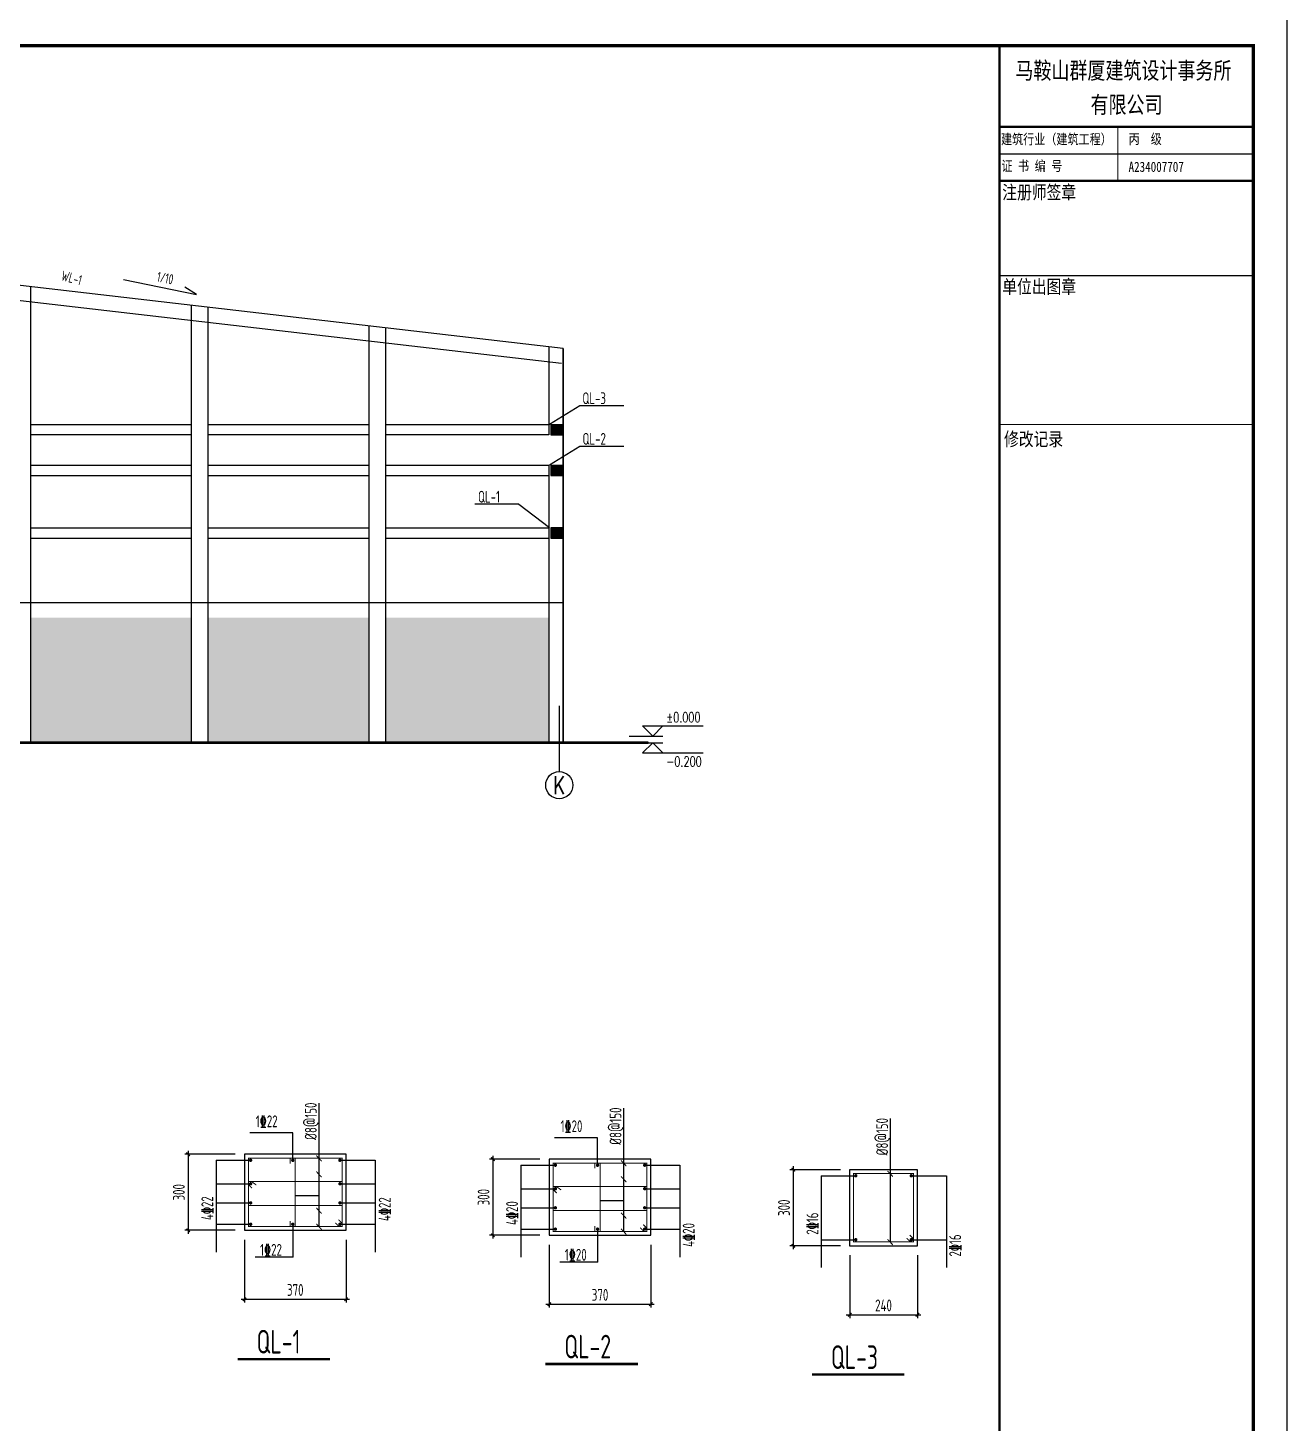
# Model space of a CAD drawing. Extents: x -73672 to 366960, y -527333 to 140666.
# Drawn here: x 296730 to 333942, y -400854 to -359608 of the extents above; entities that cross this region are included whole.
import ezdxf
from ezdxf.enums import TextEntityAlignment as Align

# ---------------------------------------------------------------- set-up
doc = ezdxf.new("R2010")
doc.units = 0
doc.header["$LTSCALE"] = 1000
doc.header["$MEASUREMENT"] = 0
for name, color, linetype in [('AXIS', 3, 'Continuous'), ('BASE_DE_NUM', 7, 'Continuous'), ('COLU_DE', 7, 'Continuous'), ('COLU_DE_DIM', 3, 'Continuous'), ('COLU_DE_REIN', 1, 'Continuous'), ('COLU_DE_TEXT', 7, 'Continuous'), ('DIM_ELEV', 3, 'Continuous'), ('DIM_SYMB', 3, 'Continuous'), ('PUB_TITLE', 4, 'Continuous'), ('THIN', 7, 'Continuous'), ('图签', 120, 'Continuous')]:
    doc.layers.add(name, color=color, linetype=linetype)
doc.styles.add('_TCH_AXIS', font='COMPLEX', dxfattribs={"bigfont": 'GBCBIG'})
doc.styles.add('_TCH_DIM', font='SIMPLEX', dxfattribs={"bigfont": 'GBCBIG'})
doc.styles.add('TSSD_Dimension', font='Tssdeng.shx', dxfattribs={"width": 0.7, "bigfont": '1hztxt.shx'})
doc.styles.add('TSSD_Label', font='Tssdeng.shx', dxfattribs={"width": 0.7, "bigfont": 'hztxt.shx'})
doc.styles.add('TSSD_Rein', font='Tssdeng.shx', dxfattribs={"width": 0.7, "bigfont": 'hztxt.shx'})
doc.styles.add('图签', font='', dxfattribs={"width": 0.8})
doc.styles.get('图签').set_extended_font_data('SimSun')
doc.dimstyles.new('TSSD_100_100', dxfattribs={"dimtxt": 350, "dimasz": 100, "dimexe": 100, "dimexo": 200, "dimgap": 100, "dimtad": 1, "dimdec": 0, "dimzin": 0, "dimdsep": 46, "dimtxsty": 'TSSD_Dimension', "dimblk": 'ARCHTICK', "dimcen": 0, "dimdle": 100, "dimclrt": 7, "dimadec": 0, "dimazin": 0, "dimtfac": 1, "dimtdec": 0, "dimtix": 1, "dimtmove": 2, "dimatfit": 3, "dimfxl": 0, "dimtolj": 1, "dimtzin": 0, "dimarcsym": 0})
doc.dimstyles.new('TSSD_20_100', dxfattribs={"dimtxt": 350, "dimasz": 100, "dimexe": 100, "dimexo": 250, "dimgap": 100, "dimtad": 1, "dimdec": 0, "dimlfac": 0.2, "dimzin": 0, "dimdsep": 46, "dimtxsty": 'TSSD_Dimension', "dimblk": 'ARCHTICK', "dimblk1": 'ARCHTICK', "dimblk2": 'ARCHTICK', "dimcen": 0, "dimdle": 100, "dimclrt": 7, "dimadec": 0, "dimazin": 0, "dimtfac": 1, "dimtdec": 0, "dimtix": 1, "dimtmove": 2, "dimatfit": 3, "dimfxl": 0, "dimtolj": 1, "dimtzin": 0, "dimarcsym": 0})

# ---------------------------------------------------------------- blocks, each defined once
blk = doc.blocks.new('0#竖图签')
at = {"layer": '图签'}
blk.add_lwpolyline([(-7500, 82100, 70, 70, 0), (-7500, 0, 40, 40, 0), (0, 0, 40, 40, 0), (0, 82100, 40, 40, 0), (-7500, 82100, 40, 40, 0), (-7500, 75299, 40, 40, 0)], format="xyseb", dxfattribs=at)
for points, const_width in [([(-7500, 79700), (0, 79700)], 70), ([(-4000, 79700), (-4000, 78100)], 35), ([(-7500, 78900), (0, 78900)], 35), ([(-7500, 78100), (0, 78100)], 70), ([(-7500, 75300), (0, 75300)], 35), ([(-7500, 70900), (0, 70900)], 35), ([(-7500, 70900), (0, 70900)], 35)]:
    blk.add_lwpolyline(points, dxfattribs=dict(at, const_width=const_width))
at = {"layer": '图签', "style": '图签'}
for s, height, width, p in [('马鞍山群厦建筑设计事务所', 500, 0.78, (-7028, 81116)), ('有限公司', 500, 0.78, (-4808, 80106)), ('建筑行业（建筑工程） ', 300, 0.8, (-7454, 79185)), ('丙  级', 300, 0.8, (-3684, 79190)), ('  证 书 编 号', 300, 0.8, (-7767, 78395)), ('A234007707', 300, 0.8, (-3684, 78369)), ('注册师签章', 400, 0.8, (-7417, 77566)), ('单位出图章', 400, 0.8, (-7417, 74775)), ('修改记录', 400, 0.8, (-7365, 70269))]:
    blk.add_text(s, height=height, dxfattribs=dict(at, width=width)).set_placement(p)
blk = doc.blocks.new('_ArchTick')
at = {"color": 0, "linetype": 'ByBlock', "const_width": 0.4}
blk.add_lwpolyline([(-0.5, -0.5), (0.5, 0.5)], dxfattribs=at)
blk = doc.blocks.new('*D7768')
at = {"layer": 'AXIS', "color": 0, "linetype": 'Continuous', "lineweight": -2}
for p, q in [((303131, -395434), (303131, -397293)), ((306131, -395434), (306131, -397293)), ((303031, -397193), (306231, -397193))]:
    blk.add_line(p, q, dxfattribs=at)
at = {"layer": 'Defpoints', "color": 0}
for p in [(303131, -395234), (306131, -395234), (306131, -397193)]:
    blk.add_point(p, dxfattribs=at)
at = {"layer": 'AXIS', "color": 0, "linetype": 'ByBlock', "lineweight": -2, "xscale": 100, "yscale": 100, "zscale": 100, "rotation": 180}
blk.add_blockref('_ArchTick', (303131, -397193), dxfattribs=at)
at = {"layer": 'AXIS', "color": 0, "linetype": 'ByBlock', "lineweight": -2, "xscale": 100, "yscale": 100, "zscale": 100}
blk.add_blockref('_ArchTick', (306131, -397193), dxfattribs=at)
at = {"layer": 'AXIS', "color": 7, "insert": (304631, -396918), "char_height": 350, "attachment_point": 5, "style": 'TSSD_Dimension'}
blk.add_mtext('\\A1;370', dxfattribs=at)
blk = doc.blocks.new('*D7769')
at = {"layer": 'COLU_DE_DIM', "color": 0, "lineweight": -2}
for p, q in [((302855, -392905), (301365, -392905)), ((301465, -392805), (301465, -395255)), ((302855, -395155), (301365, -395155))]:
    blk.add_line(p, q, dxfattribs=at)
at = {"layer": 'Defpoints', "color": 0}
for p in [(303105, -392905), (301465, -395155), (303105, -395155)]:
    blk.add_point(p, dxfattribs=at)
at = {"layer": 'COLU_DE_DIM', "color": 0, "linetype": 'ByBlock', "lineweight": -2, "xscale": 100, "yscale": 100, "zscale": 100}
for p, rotation in [((301465, -392905), 90), ((301465, -395155), 270)]:
    blk.add_blockref('_ArchTick', p, dxfattribs=dict(at, rotation=rotation))
at = {"layer": 'COLU_DE_DIM', "color": 7, "insert": (301190, -394030), "char_height": 350, "attachment_point": 5, "rotation": 90, "style": 'TSSD_Dimension'}
blk.add_mtext('\\A1;300', dxfattribs=at)
blk = doc.blocks.new('*D7770')
at = {"layer": 'AXIS', "color": 0, "linetype": 'Continuous', "lineweight": -2}
for p, q in [((312138, -395579), (312138, -397438)), ((315138, -395579), (315138, -397438)), ((312038, -397338), (315238, -397338))]:
    blk.add_line(p, q, dxfattribs=at)
at = {"layer": 'Defpoints', "color": 0}
for p in [(312138, -395379), (315138, -395379), (315138, -397338)]:
    blk.add_point(p, dxfattribs=at)
at = {"layer": 'AXIS', "color": 0, "linetype": 'ByBlock', "lineweight": -2, "xscale": 100, "yscale": 100, "zscale": 100, "rotation": 180}
blk.add_blockref('_ArchTick', (312138, -397338), dxfattribs=at)
at = {"layer": 'AXIS', "color": 0, "linetype": 'ByBlock', "lineweight": -2, "xscale": 100, "yscale": 100, "zscale": 100}
blk.add_blockref('_ArchTick', (315138, -397338), dxfattribs=at)
at = {"layer": 'AXIS', "color": 7, "insert": (313638, -397063), "char_height": 350, "attachment_point": 5, "style": 'TSSD_Dimension'}
blk.add_mtext('\\A1;370', dxfattribs=at)
blk = doc.blocks.new('*D7771')
at = {"layer": 'COLU_DE_DIM', "color": 0, "lineweight": -2}
for p, q in [((311862, -393050), (310372, -393050)), ((310472, -392950), (310472, -395400)), ((311862, -395300), (310372, -395300))]:
    blk.add_line(p, q, dxfattribs=at)
at = {"layer": 'Defpoints', "color": 0}
for p in [(312112, -393050), (310472, -395300), (312112, -395300)]:
    blk.add_point(p, dxfattribs=at)
at = {"layer": 'COLU_DE_DIM', "color": 0, "linetype": 'ByBlock', "lineweight": -2, "xscale": 100, "yscale": 100, "zscale": 100}
for p, rotation in [((310472, -393050), 90), ((310472, -395300), 270)]:
    blk.add_blockref('_ArchTick', p, dxfattribs=dict(at, rotation=rotation))
at = {"layer": 'COLU_DE_DIM', "color": 7, "insert": (310197, -394175), "char_height": 350, "attachment_point": 5, "rotation": 90, "style": 'TSSD_Dimension'}
blk.add_mtext('\\A1;300', dxfattribs=at)
blk = doc.blocks.new('*D7772')
at = {"layer": 'AXIS', "color": 0, "linetype": 'Continuous', "lineweight": -2}
for p, q in [((321015, -395891), (321015, -397750)), ((323015, -395891), (323015, -397750)), ((320915, -397650), (323115, -397650))]:
    blk.add_line(p, q, dxfattribs=at)
at = {"layer": 'Defpoints', "color": 0}
for p in [(321015, -395691), (323015, -395691), (323015, -397650)]:
    blk.add_point(p, dxfattribs=at)
at = {"layer": 'AXIS', "color": 0, "linetype": 'ByBlock', "lineweight": -2, "xscale": 100, "yscale": 100, "zscale": 100, "rotation": 180}
blk.add_blockref('_ArchTick', (321015, -397650), dxfattribs=at)
at = {"layer": 'AXIS', "color": 0, "linetype": 'ByBlock', "lineweight": -2, "xscale": 100, "yscale": 100, "zscale": 100}
blk.add_blockref('_ArchTick', (323015, -397650), dxfattribs=at)
at = {"layer": 'AXIS', "color": 7, "insert": (322015, -397375), "char_height": 350, "attachment_point": 5, "style": 'TSSD_Dimension'}
blk.add_mtext('\\A1;240', dxfattribs=at)
blk = doc.blocks.new('*D7773')
at = {"layer": 'COLU_DE_DIM', "color": 0, "lineweight": -2}
for p, q in [((320739, -393362), (319249, -393362)), ((319349, -393262), (319349, -395712)), ((320739, -395612), (319249, -395612))]:
    blk.add_line(p, q, dxfattribs=at)
at = {"layer": 'Defpoints', "color": 0}
for p in [(320989, -393362), (319349, -395612), (320989, -395612)]:
    blk.add_point(p, dxfattribs=at)
at = {"layer": 'COLU_DE_DIM', "color": 0, "linetype": 'ByBlock', "lineweight": -2, "xscale": 100, "yscale": 100, "zscale": 100}
for p, rotation in [((319349, -393362), 90), ((319349, -395612), 270)]:
    blk.add_blockref('_ArchTick', p, dxfattribs=dict(at, rotation=rotation))
at = {"layer": 'COLU_DE_DIM', "color": 7, "insert": (319074, -394487), "char_height": 350, "attachment_point": 5, "rotation": 90, "style": 'TSSD_Dimension'}
blk.add_mtext('\\A1;300', dxfattribs=at)

msp = doc.modelspace()

# ---------------------------------------------------------------- hatches: boundary and pattern name
h = msp.add_hatch(color=256)
h.dxf.hatch_style = 1
h.paths.add_polyline_path([(312551.57, -371642.11), (312551.57, -371342.11), (312181.57, -371342.11), (312181.57, -371642.11)])
h = msp.add_hatch(color=256)
h.dxf.hatch_style = 1
h.paths.add_polyline_path([(312551.57, -372842.11), (312551.57, -372542.11), (312181.57, -372542.11), (312181.57, -372842.11)])
h = msp.add_hatch(color=256)
h.dxf.hatch_style = 1
h.paths.add_polyline_path([(312181.57, -374692.11), (312551.57, -374692.11), (312551.57, -374392.11), (312181.57, -374392.11)])
h = msp.add_hatch()
h.set_pattern_fill('混凝土', color=256, scale=100)
h.set_pattern_definition([(50, (394356.8, -7953.84), (717.2602, -62.7521), [75, -825]), (355, (394356.8, -7953.84), (-138.7513, 752.1921), [60, -660]), (100.4514, (394416.55, -7959.1), (578.5094, 689.4395), [63.7402, -701.1421]), (46.1842, (394356.8, -7753.8), (1067.241, -165.519), [112.5, -1237.5]), (96.6356, (394445.7, -7767.6), (934.6627, 974.118), [95.6103, -1051.713]), (351.1842, (394356.8, -7753.8), (934.662, 974.1186), [90, -990]), (21, (394456.8, -7803.84), (596.90705, -402.6189), [75, -825]), (326, (394456.8, -7803.84), (243.3153, 725.15), [60, -660]), (71.4514, (394506.5, -7837.4), (840.2226, 322.5305), [63.7402, -701.1421]), (37.5, (394356.78, -7953.84), (12.15986, 332.89385), [0, -652, 0, -670, 0, -662.5]), (7.5, (394356.8, -7953.84), (263.06954, 394.4117), [0, -382, 0, -637, 0, -252.5]), (327.5, (394133.78, -7953.84), (533.82244, -22.55487), [0, -250, 0, -780, 0, -1035]), (317.5, (394033.8, -7953.84), (583.18617, 100.105), [0, -325, 0, -518, 0, -735])])
h.paths.add_polyline_path([(275301.57, -377042.11), (270611.57, -377042.11), (270611.57, -380742.11), (275301.57, -380742.11)])
h.paths.add_polyline_path([(280551.57, -377042.11), (275801.57, -377042.11), (275801.57, -380742.11), (280551.57, -380742.11)])
h.paths.add_polyline_path([(285801.57, -377042.11), (281051.57, -377042.11), (281051.57, -380742.11), (285801.57, -380742.11)])
h.paths.add_polyline_path([(291051.57, -377042.11), (286301.57, -377042.11), (286301.57, -380742.11), (291051.57, -380742.11)])
h.paths.add_polyline_path([(291551.57, -380742.11), (296301.57, -380742.11), (296301.57, -377042.11), (291551.57, -377042.11)])
h.paths.add_polyline_path([(296801.57, -380742.11), (301551.57, -380742.11), (301551.57, -377042.11), (296801.57, -377042.11)])
h.paths.add_polyline_path([(302051.57, -380742.11), (306801.57, -380742.11), (306801.57, -377042.11), (302051.57, -377042.11)])
h.paths.add_polyline_path([(307301.57, -380742.11), (312121.57, -380742.11), (312121.57, -377042.11), (307301.57, -377042.11)])
h.paths.add_polyline_path([(282610.04, -378177.03), (284298.86, -378177.03), (284298.86, -378627.03), (282610.04, -378627.03)], flags=24)
h.paths.add_polyline_path([(282494.89, -378622.91), (284267.02, -378622.91), (284267.02, -379072.91), (282494.89, -379072.91)], flags=24)

# ---------------------------------------------------------------- linework, layer by layer
for p, q in [((312551.57, -369083.72), (291301.57, -366617.22)), ((312551.57, -369083.72), (291301.57, -366617.22)), ((312499.69, -369530.72), (291249.69, -367064.22)), ((296801.57, -367255.61), (296801.57, -372542.11)), ((301551.57, -367806.95), (301551.57, -372542.11)), ((302051.57, -367864.98), (302051.57, -372542.11)), ((306801.57, -368416.32), (306801.57, -372542.11)), ((307301.57, -368474.35), (307301.57, -372542.11)), ((312121.57, -369040.72), (312121.57, -371642.11)), ((312121.57, -369040.72), (312121.57, -371642.11)), ((312551.57, -369083.72), (312551.57, -380742.11)), ((312551.57, -369542.11), (312551.57, -369083.72)), ((312551.57, -369083.72), (312551.57, -380742.11)), ((312551.57, -369127), (312551.57, -369083.72)), ((312551.57, -369127), (312551.57, -380742.11)), ((312551.57, -380742.11), (312551.57, -369127)), ((312181.57, -371342.11), (312181.57, -371642.11)), ((312551.57, -371342.11), (312181.57, -371342.11)), ((312551.57, -371642.11), (312551.57, -371342.11)), ((312181.57, -371642.11), (312551.57, -371642.11)), ((296801.57, -372542.11), (296801.57, -380742.11)), ((301551.57, -372542.11), (301551.57, -380742.11)), ((302051.57, -372542.11), (302051.57, -380742.11)), ((306801.57, -372542.11), (306801.57, -380742.11)), ((307301.57, -372542.11), (307301.57, -380742.11)), ((312121.57, -372542.11), (312121.57, -380742.11)), ((312121.57, -372542.11), (312121.57, -380742.11)), ((312181.57, -372542.11), (312181.57, -372842.11)), ((312551.57, -372542.11), (312181.57, -372542.11)), ((312181.57, -372842.11), (312551.57, -372842.11)), ((312551.57, -372842.11), (312551.57, -372542.11)), ((312181.57, -374392.11), (312181.57, -374692.11)), ((312551.57, -374392.11), (312181.57, -374392.11)), ((312551.57, -374692.11), (312551.57, -374392.11)), ((312181.57, -374692.11), (312551.57, -374692.11)), ((270181.57, -376592.11), (312551.57, -376592.11)), ((315067.81, -380742.11), (266839.85, -380742.11))]:
    msp.add_line(p, q)
at = {"color": 3, "linetype": 'Continuous'}
for p, q in [((299555.74, -367045.64), (301710.63, -367485.58)), ((301710.63, -367485.58), (301366.25, -367270.54)), ((313040.45, -370780.31), (312142.4, -371331.36)), ((314342.1, -370780.31), (313040.45, -370780.31)), ((313040.45, -371980.31), (312142.4, -372531.36)), ((314342.1, -371980.31), (313040.45, -371980.31)), ((311234.17, -373692.11), (309932.52, -373692.11)), ((311234.17, -373692.11), (312142.4, -374381.36))]:
    msp.add_line(p, q, dxfattribs=at)
at = {"color": 2}
for p, q in [((301551.57, -371342.11), (296801.57, -371342.11)), ((306801.57, -371342.11), (302051.57, -371342.11)), ((312121.57, -371342.11), (307301.57, -371342.11)), ((301551.57, -371642.11), (296801.57, -371642.11)), ((306801.57, -371642.11), (302051.57, -371642.11)), ((312121.57, -371642.11), (307301.57, -371642.11)), ((301551.57, -372542.11), (296801.57, -372542.11)), ((296801.57, -372842.11), (301551.57, -372842.11)), ((306801.57, -372542.11), (302051.57, -372542.11)), ((302051.57, -372842.11), (306801.57, -372842.11)), ((312121.57, -372542.11), (307301.57, -372542.11)), ((307301.57, -372842.11), (312121.57, -372842.11)), ((296801.57, -374392.11), (301551.57, -374392.11)), ((302051.57, -374392.11), (306801.57, -374392.11)), ((307301.57, -374392.11), (312121.57, -374392.11)), ((296801.57, -374692.11), (301551.57, -374692.11)), ((302051.57, -374692.11), (306801.57, -374692.11)), ((307301.57, -374692.11), (312121.57, -374692.11))]:
    msp.add_line(p, q, dxfattribs=at)
at = {"const_width": 80}
msp.add_lwpolyline([(266839.85, -380742.11), (315067.81, -380742.11)], dxfattribs=at)
at = {"color": 3, "linetype": 'Continuous', "const_width": 30}
for points in [[(304478.34, -393022.85), (304478.34, -393180.46)], [(304631.05, -393019.96), (304631.05, -395039.96)], [(313484.88, -393167.94), (313484.88, -393325.55)], [(313637.59, -393165.06), (313637.59, -395185.06)], [(304478.34, -394882.36), (304478.34, -395039.96)], [(313484.88, -395027.45), (313484.88, -395185.06)]]:
    msp.add_lwpolyline(points, dxfattribs=at)
at = {"layer": 'AXIS'}
msp.add_line((312431.57, -379647.98), (312431.57, -381595.87), dxfattribs=at)
at = {"layer": 'AXIS', "color": 3, "linetype": 'Continuous'}
for p, q in [((305323.72, -391396.49), (305323.72, -395039.96)), ((314330.26, -391541.59), (314330.26, -395185.06)), ((322207.66, -391853.56), (322207.66, -395497.03)), ((304557.38, -392273.03), (303284.13, -392273.03)), ((304557.38, -393084.96), (304557.38, -392273.03)), ((313563.92, -392418.12), (312290.67, -392418.12)), ((313563.92, -393230.06), (313563.92, -392418.12)), ((302290.2, -393084.96), (303328.71, -393084.96)), ((302290.2, -393084.96), (302290.2, -395798.61)), ((305951.05, -393084.96), (306989.56, -393084.96)), ((306989.56, -393084.96), (306989.56, -395798.61)), ((311296.74, -393230.06), (312335.25, -393230.06)), ((311296.74, -393230.06), (311296.74, -395943.7)), ((314957.59, -393230.06), (315996.1, -393230.06)), ((315996.1, -393230.06), (315996.1, -395943.7)), ((302290.2, -393778.85), (303328.71, -393778.85)), ((305951.05, -393778.85), (306989.56, -393778.85)), ((320173.82, -393542.03), (321212.33, -393542.03)), ((320173.82, -393542.03), (320173.82, -396255.67)), ((322834.99, -393542.03), (323873.5, -393542.03)), ((323873.5, -393542.03), (323873.5, -396255.67)), ((305323.72, -394133.87), (304631.05, -394133.87)), ((311296.74, -393923.95), (312335.25, -393923.95)), ((314330.26, -394278.97), (313637.59, -394278.97)), ((314957.59, -393923.95), (315996.1, -393923.95)), ((302290.2, -394343.77), (303328.71, -394343.77)), ((305951.05, -394343.77), (306989.56, -394343.77)), ((311296.74, -394488.86), (312335.25, -394488.86)), ((314957.59, -394488.86), (315996.1, -394488.86)), ((302290.2, -394974.96), (303328.71, -394974.96)), ((304569.04, -395950.54), (304569.04, -394976.33)), ((305951.05, -394974.96), (306989.56, -394974.96)), ((311296.74, -395120.06), (312335.25, -395120.06)), ((313575.59, -396095.63), (313575.59, -395121.42)), ((314957.59, -395120.06), (315996.1, -395120.06)), ((320173.82, -395432.03), (321212.33, -395432.03)), ((322834.99, -395432.03), (323873.5, -395432.03)), ((304569.04, -395950.54), (303446.37, -395950.54)), ((313575.59, -396095.63), (312452.91, -396095.63))]:
    msp.add_line(p, q, dxfattribs=at)
at = {"layer": 'AXIS', "color": 3, "linetype": 'Continuous', "const_width": 30}
for points in [[(305408.04, -393111.31), (305251.75, -392943.23)], [(305408.04, -393583.81), (305251.75, -393415.73)], [(314414.58, -393256.41), (314258.29, -393088.33)], [(322291.98, -393568.38), (322135.69, -393400.3)], [(314414.58, -393728.91), (314258.29, -393560.83)], [(305408.66, -394658.81), (305252.37, -394490.73)], [(314415.2, -394803.91), (314258.91, -394635.83)], [(305408.04, -395131.31), (305251.75, -394963.23)], [(314414.58, -395276.41), (314258.29, -395108.33)], [(322291.98, -395588.38), (322135.69, -395420.3)]]:
    msp.add_lwpolyline(points, dxfattribs=at)
at = {"layer": 'AXIS'}
msp.add_circle((312431.57, -381995.87), 400, dxfattribs=at)
at = {"layer": 'COLU_DE'}
for points in [[(306131.05, -395154.96), (306131.05, -392904.96), (303131.05, -392904.96), (303131.05, -395154.96)], [(315137.59, -395300.06), (315137.59, -393050.06), (312137.59, -393050.06), (312137.59, -395300.06)], [(323014.99, -395612.03), (323014.99, -393362.03), (321014.67, -393362.03), (321014.67, -395612.03)]]:
    msp.add_lwpolyline(points, close=True, dxfattribs=at)
at = {"layer": 'COLU_DE_REIN', "const_width": 30}
for points in [[(305814.75, -394930.59), (305924.12, -395039.96), (306016.05, -395039.96), (306016.05, -393019.96), (303246.05, -393019.96), (303246.05, -395039.96), (306016.05, -395039.96), (306016.05, -394948.04), (305906.67, -394838.67)], [(314821.29, -395075.68), (314930.66, -395185.06), (315022.59, -395185.06), (315022.59, -393165.06), (312252.59, -393165.06), (312252.59, -395185.06), (315022.59, -395185.06), (315022.59, -395093.13), (314913.21, -394983.76)], [(322698.69, -395387.66), (322808.06, -395497.03), (322899.99, -395497.03), (322899.99, -393477.03), (321129.67, -393477.03), (321129.67, -395497.03), (322899.99, -395497.03), (322899.99, -395405.11), (322790.61, -395295.74)], [(303479.77, -393816.24), (303337.97, -393712.35), (303246.05, -393712.35), (303246.05, -394420.87), (306016.05, -394420.87), (306016.05, -393712.35), (303246.05, -393712.35), (303246.05, -393804.28), (303349.94, -393908.17)], [(312486.31, -393961.34), (312344.51, -393857.45), (312252.59, -393857.45), (312252.59, -394565.96), (315022.59, -394565.96), (315022.59, -393857.45), (312252.59, -393857.45), (312252.59, -393949.37), (312356.48, -394053.26)]]:
    msp.add_lwpolyline(points, dxfattribs=at)
at = {"layer": 'COLU_DE_REIN', "const_width": 50}
for points in [[(303311.05, -393059.96, 1), (303311.05, -393109.96, 1)], [(304557.38, -393059.96, 1), (304557.38, -393109.96, 1)], [(305951.05, -393059.96, 1), (305951.05, -393109.96, 1)], [(312317.59, -393205.06, 1), (312317.59, -393255.06, 1)], [(313563.92, -393205.06, 1), (313563.92, -393255.06, 1)], [(314957.59, -393205.06, 1), (314957.59, -393255.06, 1)], [(303311.05, -393753.85, 1), (303311.05, -393803.85, 1)], [(305951.05, -393753.85, 1), (305951.05, -393803.85, 1)], [(312317.59, -393898.95, 1), (312317.59, -393948.95, 1)], [(314957.59, -393898.95, 1), (314957.59, -393948.95, 1)], [(321194.67, -393517.03, 1), (321194.67, -393567.03, 1)], [(322834.99, -393517.03, 1), (322834.99, -393567.03, 1)], [(303311.05, -394318.77, 1), (303311.05, -394368.77, 1)], [(305951.05, -394318.77, 1), (305951.05, -394368.77, 1)], [(312317.59, -394463.86, 1), (312317.59, -394513.86, 1)], [(314957.59, -394463.86, 1), (314957.59, -394513.86, 1)], [(303311.05, -394949.96, 1), (303311.05, -394999.96, 1)], [(304557.38, -394949.96, 1), (304557.38, -394999.96, 1)], [(305951.05, -394949.96, 1), (305951.05, -394999.96, 1)], [(312317.59, -395095.06, 1), (312317.59, -395145.06, 1)], [(313563.92, -395095.06, 1), (313563.92, -395145.06, 1)], [(314957.59, -395095.06, 1), (314957.59, -395145.06, 1)], [(321194.67, -395407.03, 1), (321194.67, -395457.03, 1)], [(322834.99, -395407.03, 1), (322834.99, -395457.03, 1)]]:
    msp.add_lwpolyline(points, format="xyb", close=True, dxfattribs=at)
at = {"layer": 'DIM_ELEV'}
for p, q in [((315194.64, -380542.11), (314894.64, -380242.11)), ((314894.64, -380242.11), (316689.64, -380242.11)), ((315194.64, -380542.11), (315494.64, -380242.11)), ((314494.64, -380542.11), (315494.64, -380542.11)), ((314494.64, -380742.11), (315494.64, -380742.11)), ((315194.64, -380742.11), (314894.64, -381042.11)), ((314894.64, -381042.11), (316689.64, -381042.11)), ((315194.64, -380742.11), (315494.64, -381042.11))]:
    msp.add_line(p, q, dxfattribs=at)
at = {"layer": 'DIM_SYMB', "const_width": 70}
for points in [[(302923.96, -398961.65), (305659.91, -398961.65)], [(312020.76, -399106.75), (314756.71, -399106.75)], [(319898.16, -399418.72), (322634.11, -399418.72)]]:
    msp.add_lwpolyline(points, dxfattribs=at)
at = {"layer": 'PUB_TITLE'}
msp.add_lwpolyline([(185241.64, -443233.5), (333941.64, -443233.5), (333941.64, -359133.5), (185241.64, -359133.5)], close=True, dxfattribs=at)
at = {"layer": 'PUB_TITLE', "const_width": 100}
msp.add_lwpolyline([(187741.64, -442233.5), (332941.64, -442233.5), (332941.64, -360133.5), (187741.64, -360133.5)], close=True, dxfattribs=at)

# ---------------------------------------------------------------- block references
msp.add_blockref('0#竖图签', (332941.64, -442233.5))

# ---------------------------------------------------------------- texts
at = {"layer": 'AXIS', "color": 7, "style": '_TCH_AXIS', "width": 0.705882}
msp.add_text('K', height=539.38, dxfattribs=at).set_placement((312259.33, -382265.56))
at = {"layer": 'BASE_DE_NUM', "style": 'TSSD_Dimension', "width": 0.7}
for s, p in [('QL-1', (303486.03, -398796.65)), ('QL-2', (312582.83, -398941.74)), ('QL-3', (320460.23, -399253.72))]:
    msp.add_text(s, height=700, dxfattribs=at).set_placement(p)
at = {"layer": 'COLU_DE_TEXT', "style": 'TSSD_Rein', "width": 0.7}
for s, p in [('QL-3', (313464.87, -370556.12)), ('QL-2', (313464.87, -371756.12)), ('QL-1', (310356.94, -373467.92)), ('1%%13222', (303786.44, -391932.64)), ('1%%13220', (312792.98, -392077.73)), ('1%%13222', (303913.63, -395731.93)), ('1%%13220', (312920.17, -395877.02))]:
    msp.add_text(s, height=350, dxfattribs=at).set_placement(p, align=Align.MIDDLE)
for p in [(305264.19, -392481.83), (314270.73, -392626.93), (322148.13, -392938.9)]:
    msp.add_text('%%C8@150', height=350, rotation=90, dxfattribs=at).set_placement(p)
for s, p in [('4%%13222', (302029.98, -394500.75)), ('4%%13222', (307272.76, -394529.25)), ('4%%13220', (311036.52, -394645.85)), ('2%%13216', (319913.6, -394957.82)), ('4%%13220', (316255.54, -395291.77)), ('2%%13216', (324132.94, -395603.75))]:
    msp.add_text(s, height=350, rotation=90, dxfattribs=at).set_placement(p, align=Align.MIDDLE)
at = {"layer": 'DIM_ELEV', "color": 7, "style": '_TCH_DIM', "width": 0.705882}
for s, p in [('%%P0.000', (315599.64, -380137.11)), ('-0.200', (315599.64, -381444.61))]:
    msp.add_text(s, height=297.5, dxfattribs=at).set_placement(p)
at = {"layer": 'THIN', "style": 'TSSD_Label', "width": 0.7}
for s, rotation, p in [('WL-1', 345.006466, (298252.94, -367308.81)), ('1/10', 348.856143, (300975.92, -367286.77))]:
    msp.add_text(s, height=300, rotation=rotation, dxfattribs=at).set_placement(p, align=Align.BOTTOM_RIGHT)

# ---------------------------------------------------------------- dimensions: what is measured, and where the dimension line sits
at = {"layer": 'AXIS', "color": 3, "linetype": 'Continuous'}
for p1, p2, picture, middle in [((303131.05, -395233.62), (306131.05, -395233.62), '*D7768', (304631.05, -396918.4)), ((312137.59, -395378.71), (315137.59, -395378.71), '*D7770', (313637.59, -397063.49))]:
    dim = msp.add_aligned_dim(p1=p1, p2=p2, distance=-1959.78, text='370', dimstyle='TSSD_100_100', dxfattribs=at)
    dim.commit()
    dim.dimension.update_dxf_attribs({"geometry": picture, "text_midpoint": middle})
dim = msp.add_aligned_dim(p1=(321014.67, -395690.69), p2=(323014.99, -395690.69), distance=-1959.78, text='240', dimstyle='TSSD_100_100', override={"dimtxsty": 'TSSD_Dimension'}, dxfattribs=at)
dim.commit()
dim.dimension.update_dxf_attribs({"geometry": '*D7772', "text_midpoint": (322014.83, -397375.47)})
at = {"layer": 'COLU_DE_DIM'}
for p1, p2, picture, middle in [((303105.28, -392904.96), (303105.28, -395154.96), '*D7769', (301190.05, -394029.96)), ((312111.82, -393050.06), (312111.82, -395300.06), '*D7771', (310196.6, -394175.06)), ((320988.9, -393362.03), (320988.9, -395612.03), '*D7773', (319073.67, -394487.03))]:
    dim = msp.add_aligned_dim(p1=p1, p2=p2, distance=-1640.23, text='300', dimstyle='TSSD_20_100', dxfattribs=at)
    dim.commit()
    dim.dimension.update_dxf_attribs({"geometry": picture, "text_midpoint": middle})

doc.saveas('drawing.dxf')
